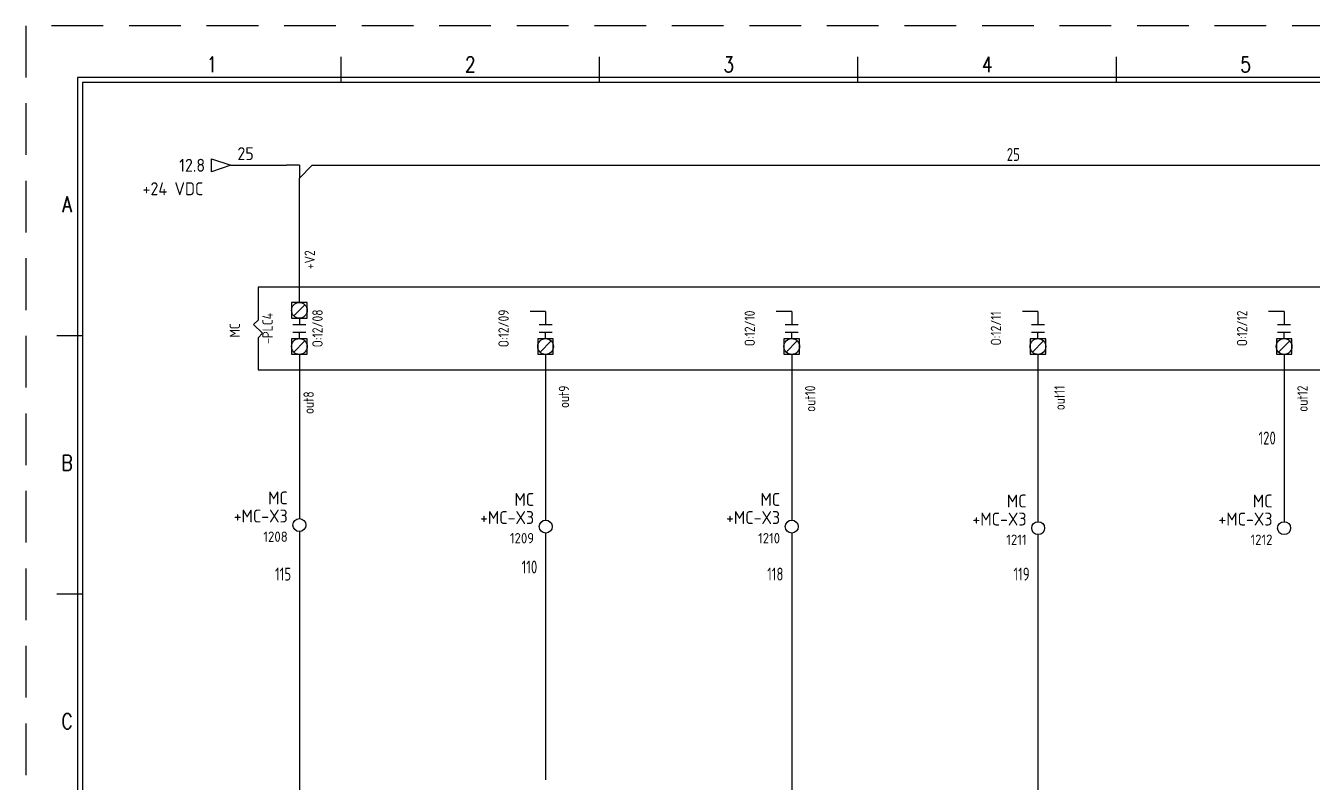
# Model space of a CAD drawing. Header units: millimetres. Extents: x 0 to 420, y 0 to 297.
# Drawn here: x 0 to 248.9, y 150.6 to 297 of the extents above; entities that cross this region are included whole.
import ezdxf
from ezdxf.enums import TextEntityAlignment as Align

# ---------------------------------------------------------------- set-up
doc = ezdxf.new("R2010")
doc.units = ezdxf.units.MM
doc.header["$LTSCALE"] = 10
doc.linetypes.add('DASHEDX2', pattern=[1.5, 1, -0.5])
doc.layers.get('0').update_dxf_attribs({"linetype": 'CONTINUOUS'})
for name, color, linetype in [('BLU_1.0mm^2', 5, 'CONTINUOUS'), ('COMMENT', 4, 'CONTINUOUS'), ('DESC', 150, 'CONTINUOUS'), ('GRY_0.5mm^2', 9, 'CONTINUOUS'), ('LOC', 8, 'CONTINUOUS'), ('SYMS', 7, 'CONTINUOUS'), ('TAGS', 150, 'CONTINUOUS'), ('TERMS', 123, 'CONTINUOUS'), ('WIRENO', 72, 'CONTINUOUS'), ('WIREREF_DEST', 52, 'CONTINUOUS'), ('XREF', 7, 'CONTINUOUS'), ('ZUWAKU', 7, 'CONTINUOUS')]:
    doc.layers.add(name, color=color, linetype=linetype)
doc.styles.get("Standard").update_dxf_attribs({"font": 'romans', "width": 0.8, "bigfont": 'extfont'})
doc.styles.add('WD_IEC', font='isocp2.shx', dxfattribs={"width": 0.9, "height": 4, "bigfont": 'extfont2.shx'})

# ---------------------------------------------------------------- blocks, each defined once
blk = doc.blocks.new('PLCIO_25A5')
at = {"layer": 'SYMS'}
for p, q in [((-16, 16), (-16, 3.2)), ((678.75, 16), (-16, 16)), ((-3, 10), (-3, 4)), ((3, 10), (-3, 10)), ((3, 4), (3, 10)), ((-2.15, 4.85), (2.15, 9.15)), ((95.25, 6.5), (89.25, 6.5)), ((95.25, 6.5), (95.25, 1.5)), ((190.5, 6.5), (184.5, 6.5)), ((190.5, 6.5), (190.5, 1.5)), ((285.75, 6.5), (279.75, 6.5)), ((285.75, 6.5), (285.75, 1.5)), ((381, 6.5), (375, 6.5)), ((381, 6.5), (381, 1.5)), ((-16, 3.2), (-17.7, 1.5)), ((-17.7, 1.5), (-14.3, -1.89)), ((-3, 4), (3, 4)), ((-2.5, 1.5), (2.5, 1.5)), ((0, 4), (0, 1.5)), ((92.75, 1.5), (97.75, 1.5)), ((188, 1.5), (193, 1.5)), ((283.25, 1.5), (288.25, 1.5)), ((378.5, 1.5), (383.5, 1.5)), ((-14.3, -1.89), (-16, -3.59)), ((-16, -3.59), (-16, -16)), ((-3, -4), (-3, -10)), ((3, -4), (-3, -4)), ((-2.5, -1.5), (2.5, -1.5)), ((-2.15, -9.15), (2.15, -4.85)), ((0, -4), (0, -1.5)), ((3, -10), (3, -4)), ((92.25, -4), (92.25, -10)), ((98.25, -4), (92.25, -4)), ((92.75, -1.5), (97.75, -1.5)), ((93.1, -9.15), (97.4, -4.85)), ((95.25, -4), (95.25, -1.5)), ((98.25, -10), (98.25, -4)), ((187.5, -4), (187.5, -10)), ((193.5, -4), (187.5, -4)), ((188, -1.5), (193, -1.5)), ((188.35, -9.15), (192.65, -4.85)), ((190.5, -4), (190.5, -1.5)), ((193.5, -10), (193.5, -4)), ((282.75, -4), (282.75, -10)), ((288.75, -4), (282.75, -4)), ((283.25, -1.5), (288.25, -1.5)), ((283.6, -9.15), (287.9, -4.85)), ((285.75, -4), (285.75, -1.5)), ((288.75, -10), (288.75, -4)), ((378, -4), (378, -10)), ((384, -4), (378, -4)), ((378.5, -1.5), (383.5, -1.5)), ((378.85, -9.15), (383.15, -4.85)), ((381, -4), (381, -1.5)), ((384, -10), (384, -4)), ((-3, -10), (3, -10)), ((92.25, -10), (98.25, -10)), ((187.5, -10), (193.5, -10)), ((282.75, -10), (288.75, -10)), ((378, -10), (384, -10)), ((-16, -16), (678.75, -16))]:
    blk.add_line(p, q, dxfattribs=at)
for centre in [(0, 7), (0, -7), (95.25, -7), (190.5, -7), (285.75, -7), (381, -7)]:
    blk.add_circle(centre, 3.04, dxfattribs=at)
at = {"style": 'WD_IEC', "width": 0.8}
for tag, p in [('LOC', (-42, 0)), ('TAG_1', (-10.29, 0))]:
    blk.add_attdef(tag, text='', height=4, rotation=90, dxfattribs=at).set_placement(p, align=Align.CENTER)
at = {"layer": 'SYMS', "style": 'WD_IEC', "width": 0.9}
blk.add_attdef('TERMDESC10R', text='', height=4, rotation=90, dxfattribs=at).set_placement((4.08, 18), align=Align.TOP_LEFT)
for tag, p in [('DESCA10', (-3, 22)), ('DESCB10', (2, 22)), ('DESCC10', (7, 22)), ('DESCD10', (12, 22)), ('DESCE10', (17, 22)), ('DESCA11', (92.25, 22)), ('DESCB11', (97.25, 22)), ('DESCC11', (102.25, 22)), ('DESCD11', (107.25, 22)), ('DESCE11', (112.25, 22)), ('DESCA12', (187.5, 22)), ('DESCB12', (192.5, 22)), ('DESCC12', (197.5, 22)), ('DESCD12', (202.5, 22)), ('DESCE12', (207.5, 22)), ('DESCA13', (282.75, 22)), ('DESCB13', (287.75, 22)), ('DESCC13', (292.75, 22)), ('DESCD13', (297.75, 22)), ('DESCE13', (302.75, 22)), ('DESCA14', (378, 22)), ('DESCB14', (383, 22)), ('DESCC14', (388, 22)), ('DESCD14', (393, 22)), ('DESCE14', (398, 22)), ('DESCA15', (473.25, 22)), ('DESCB15', (478.25, 22)), ('DESCC15', (483.25, 22)), ('DESCD15', (488.25, 22)), ('DESCE15', (493.25, 22)), ('DESCA16', (568.5, 22)), ('DESCB16', (573.5, 22)), ('DESCC16', (578.5, 22)), ('DESCD16', (583.5, 22)), ('DESCE16', (588.5, 22)), ('DESCA17', (663.75, 22)), ('DESCB17', (668.75, 22)), ('DESCC17', (673.75, 22)), ('DESCD17', (678.75, 22)), ('DESCE17', (683.75, 22))]:
    blk.add_attdef(tag, p, '', height=4, rotation=90, dxfattribs=at)
for tag, p in [('TERM10R', (-6, 8.5)), ('TERM10L', (-6, -8.5)), ('TERM11', (89.25, -10)), ('TERM12', (184.5, -10)), ('TERM13', (279.75, -10)), ('TERM14', (375, -10)), ('TERM15', (470.25, -10)), ('TERM16', (565.5, -10)), ('TERM17', (660.75, -10))]:
    blk.add_attdef(tag, text='', height=4, rotation=90, dxfattribs=at).set_placement(p, align=Align.CENTER)
at = {"layer": 'SYMS', "style": 'WD_IEC', "width": 0.9, "flags": 1}
for tag, p in [('X2TERM10R', (0, 10)), ('X8TERM10L', (0, -10)), ('X8TERM11L', (95.25, -10)), ('X8TERM12L', (190.5, -10)), ('X8TERM13L', (285.75, -10)), ('X8TERM14L', (381, -10)), ('X8TERM15L', (476.25, -10)), ('X8TERM16L', (571.5, -10)), ('X8TERM17L', (666.75, -10))]:
    blk.add_attdef(tag, text='', height=0.64, rotation=90, dxfattribs=at).set_placement(p, align=Align.RIGHT)
at = {"layer": 'SYMS', "style": 'WD_IEC', "width": 0.8}
blk.add_attdef('TAGA10', text='', height=4, rotation=90, dxfattribs=at).set_placement((5, 0), align=Align.TOP_CENTER)
for tag, p in [('TAGA11', (90.25, 0)), ('TAGA12', (185.5, 0)), ('TAGA13', (280.75, 0)), ('TAGA14', (376, 0)), ('TAGA15', (471.25, 0)), ('TAGA16', (566.5, 0)), ('TAGA17', (661.75, 0))]:
    blk.add_attdef(tag, text='', height=4, rotation=90, dxfattribs=at).set_placement(p, align=Align.MIDDLE_CENTER)
at = {"layer": 'SYMS', "style": 'WD_IEC', "width": 0.9}
for tag, p in [('TERMDESC11', (97.25, -11.5)), ('TERMDESC12', (192.5, -11.5)), ('TERMDESC13', (287.75, -11.5)), ('TERMDESC14', (383, -11.5)), ('TERMDESC15', (478.25, -11.5)), ('TERMDESC16', (573.5, -11.5)), ('TERMDESC17', (668.75, -11.5)), ('TERMDESC10L', (2, -18))]:
    blk.add_attdef(tag, text='', height=4, rotation=90, dxfattribs=at).set_placement(p, align=Align.TOP_RIGHT)
blk = doc.blocks.new('HA1D3')
blk.add_lwpolyline([(0, 0), (-3.75, -1.25), (-3.75, 1.25)], close=True)
at = {"style": 'WD_IEC', "flags": 1}
blk.add_attdef('SIGCODE', text='', height=1, dxfattribs=at).set_placement((-2.5, 1.8), align=Align.RIGHT)
at = {"style": 'WD_IEC'}
for tag, p, height, flags in [('WIRENO', (1.25, 1), 2.5, 8), ('X1TERM01', (0, 0), 0.32, 1)]:
    blk.add_attdef(tag, p, '', height=height, dxfattribs=dict(at, flags=flags))
blk.add_attdef('XREF', text='', height=2.5, dxfattribs=at).set_placement((-5, 0), align=Align.MIDDLE_RIGHT)
blk.add_attdef('DESC1', text='', height=2.5, dxfattribs=at).set_placement((1.25, -1), align=Align.TOP_LEFT)
blk = doc.blocks.new('WD_WNH')
at = {"linetype": 'Continuous', "style": 'WD_IEC', "width": 0.8}
blk.add_attdef('WIRENO', text='', height=2.5, dxfattribs=at).set_placement((0, 0.75), align=Align.CENTER)
at = {"style": 'WD_IEC', "flags": 1}
for tag, p in [('W08USER', (0, 0.375)), ('W04USER', (0, 0.875)), ('W05USER', (0, 0.75)), ('W09USER', (0, 0.25)), ('W03USER', (0, 1)), ('W06USER', (0, 0.625)), ('W07USER', (0, 0.5)), ('W02USER', (0, 1.125)), ('W01USER', (0, 1.25)), ('W10USER', (0, 0.125))]:
    blk.add_attdef(tag, text='', height=0.08, dxfattribs=at).set_placement(p, align=Align.CENTER)
blk = doc.blocks.new('WD_WNV')
at = {"linetype": 'Continuous', "style": 'WD_IEC', "width": 0.8}
blk.add_attdef('WIRENO', text='', height=2.5, dxfattribs=at).set_placement((-1.6, 0), align=Align.MIDDLE_RIGHT)
at = {"style": 'WD_IEC', "flags": 1}
for tag, p in [('W08USER', (-1, 0.375)), ('W04USER', (-1, 0.875)), ('W05USER', (-1, 0.75)), ('W09USER', (-1, 0.25)), ('W03USER', (-1, 1)), ('W06USER', (-1, 0.625)), ('W07USER', (-1, 0.5)), ('W02USER', (-1, 1.125)), ('W01USER', (-1, 1.25)), ('W10USER', (-1, 0.125))]:
    blk.add_attdef(tag, text='', height=0.08, dxfattribs=at).set_placement(p, align=Align.CENTER)
blk = doc.blocks.new('JIS_border_a3(L)')
at = {"layer": 'ZUWAKU', "color": 5, "linetype": 'DASHEDX2'}
for p, q in [((420, 297), (0, 297)), ((0, 297), (0, 0))]:
    blk.add_line(p, q, dxfattribs=at)
at = {"layer": 'ZUWAKU'}
for p, q in [((61, 286), (61, 291)), ((111, 286), (111, 291)), ((161, 286), (161, 291)), ((211, 286), (211, 291)), ((11, 237), (6, 237)), ((11, 187), (6, 187))]:
    blk.add_line(p, q, dxfattribs=at)
at = {"layer": 'ZUWAKU', "color": 5}
for p, q in [((10, 287), (10, 10)), ((410, 287), (10, 287)), ((11, 286), (11, 11)), ((409, 286), (11, 286))]:
    blk.add_line(p, q, dxfattribs=at)
at = {"layer": 'COMMENT', "width": 0.8}
for s, p in [('1', (36, 289.5)), ('2', (86, 289.5)), ('3', (136, 289.5)), ('4', (186, 289.5)), ('5', (236, 289.5)), ('A', (8, 262.43)), ('B', (8, 212.43)), ('C', (8, 162.43))]:
    blk.add_text(s, height=3, dxfattribs=at).set_placement(p, align=Align.MIDDLE)
blk = doc.blocks.new('VT0002')
blk.add_circle((0, 0), 1.25)
at = {"style": 'WD_IEC'}
for tag, p in [('INST', (-2.25, 7.5)), ('LOC', (-2.25, 4))]:
    blk.add_attdef(tag, text='', height=2.5, dxfattribs=at).set_placement(p, align=Align.RIGHT)
at = {"style": 'WD_IEC', "flags": 1}
for tag, p, height in [('ASSYCODE', (2.75, 10.75), 1), ('CATDESC', (2.75, 9.25), 1), ('MFG', (2.75, 7.25), 1.5), ('CAT', (2.75, 4.75), 1.5), ('X2PIN01', (0, 2.25), 0.4), ('X4TERM01', (-1.25, 0), 0.32), ('X4PIN01', (-1.25, 1), 0.4), ('X4TERMDESC01', (-1.25, 0.5), 0.4), ('X2TERM01', (0, 1.25), 0.32), ('X2TERMDESC01', (0, 1.75), 0.4), ('X8PIN01', (0, -0.25), 0.4), ('X1TERM01', (1.25, 0), 0.32), ('X1PIN01', (1.25, 1), 0.4), ('X1TERMDESC01', (1.25, 0.5), 0.4), ('X8TERM01', (0, -1.25), 0.32), ('X8TERMDESC01', (0, -0.75), 0.4), ('LINKTERM', (0, -2), 0.4), ('STRIPSEQ', (0, -3), 0.4)]:
    blk.add_attdef(tag, p, '', height=height, dxfattribs=at)
at = {"style": 'WD_IEC', "flags": 8}
for tag, height, p in [('TAGSTRIP', 2.5, (-2.25, 0.5)), ('TERM01', 2, (-2.25, -3.25))]:
    blk.add_attdef(tag, text='', height=height, dxfattribs=at).set_placement(p, align=Align.RIGHT)
blk = doc.blocks.new('HT0_184')
at = {"layer": 'BLU_1.0mm^2'}
for p, q in [((0, 0), (-2.5, 0)), ((0, 0), (0, -2.5)), ((0, -2.5), (2.5, 0))]:
    blk.add_line(p, q, dxfattribs=at)
at = {"layer": 'BLU_1.0mm^2', "style": 'WD_IEC', "flags": 1}
for tag, p in [('X4TERM01', (-2.5, 0)), ('X1TERM01', (2.5, 0)), ('X8TERM01', (0, -2.5)), ('WDWSEQ', (1.53, -1.26))]:
    blk.add_attdef(tag, p, '', height=0.4, dxfattribs=at)

msp = doc.modelspace()

# ---------------------------------------------------------------- linework, layer by layer
at = {"layer": 'BLU_1.0mm^2'}
for p, q in [((39.7, 270), (50.44, 270)), ((55.44, 270), (384.41, 270)), ((52.94, 243.44), (52.94, 267.5))]:
    msp.add_line(p, q, dxfattribs=at)
at = {"layer": 'GRY_0.5mm^2'}
for p, q in [((52.94, 233.44), (52.94, 201.64)), ((100.56, 233.44), (100.56, 201.35)), ((148.19, 233.44), (148.19, 201.35)), ((195.81, 233.44), (195.81, 201.05)), ((243.44, 233.42), (243.44, 201.05)), ((52.94, 199.14), (52.94, 148.38)), ((100.56, 198.85), (100.56, 151.13)), ((148.19, 198.85), (148.19, 148.38)), ((195.81, 198.55), (195.81, 148.38))]:
    msp.add_line(p, q, dxfattribs=at)

# ---------------------------------------------------------------- block references
msp.add_blockref('JIS_border_a3(L)', (0, 0))
at = {"layer": 'BLU_1.0mm^2'}
msp.add_blockref('HT0_184', (52.94, 270), dxfattribs=at)
at = {"layer": 'SYMS'}
ref = msp.add_blockref('HA1D3', (39.7, 270), dxfattribs=at)
ref.add_attrib('WIRENO', '25', (40.95, 271), dxfattribs={"layer": 'WIREREF_DEST', "height": 2.5, "style": 'WD_IEC', "flags": 8})
ref.add_attrib('DESC1', '+24 VDC', dxfattribs={"layer": 'DESC', "height": 2.5, "style": 'WD_IEC'}).set_placement((22.6, 266.71), align=Align.TOP_LEFT)
ref.add_attrib('XREF', '12.8', dxfattribs={"layer": 'XREF', "height": 2.5, "style": 'WD_IEC'}).set_placement((34.7, 270), align=Align.MIDDLE_RIGHT)
ref = msp.add_blockref('PLCIO_25A5', (52.94, 238.44), dxfattribs=dict(at, xscale=0.5, yscale=0.5, zscale=0.5))
ref.add_attrib('TAGA10', 'O:12/08', dxfattribs={"layer": 'TAGS', "height": 2, "rotation": 90, "style": 'WD_IEC', "width": 0.9}).set_placement((55.44, 238.44), align=Align.TOP_CENTER)
ref.add_attrib('TERMDESC10L', '+V2', dxfattribs={"layer": 'TERMS', "height": 2, "rotation": 90, "style": 'WD_IEC', "width": 0.9}).set_placement((53.94, 253.56), align=Align.TOP_RIGHT)
ref.add_attrib('TERMDESC10R', 'out8', dxfattribs={"layer": 'TERMS', "height": 2, "rotation": 90, "style": 'WD_IEC', "width": 0.9}).set_placement((53.73, 221.88), align=Align.TOP_LEFT)
ref.add_attrib('TAGA11', 'O:12/09', dxfattribs={"layer": 'TAGS', "height": 2, "rotation": 90, "style": 'WD_IEC', "width": 0.9}).set_placement((92.44, 238.44), align=Align.MIDDLE_CENTER)
ref.add_attrib('TERMDESC11', 'out9', dxfattribs={"layer": 'TERMS', "height": 2, "rotation": 90, "style": 'WD_IEC', "width": 0.9}).set_placement((103.12, 227.38), align=Align.TOP_RIGHT)
ref.add_attrib('TAGA12', 'O:12/10', dxfattribs={"layer": 'TAGS', "height": 2, "rotation": 90, "style": 'WD_IEC', "width": 0.9}).set_placement((140.06, 238.44), align=Align.MIDDLE_CENTER)
ref.add_attrib('TERMDESC12', 'out10', dxfattribs={"layer": 'TERMS', "height": 2, "rotation": 90, "style": 'WD_IEC', "width": 0.9}).set_placement((150.75, 227.38), align=Align.TOP_RIGHT)
ref.add_attrib('TAGA13', 'O:12/11', dxfattribs={"layer": 'TAGS', "height": 2, "rotation": 90, "style": 'WD_IEC', "width": 0.9}).set_placement((187.69, 238.44), align=Align.MIDDLE_CENTER)
ref.add_attrib('TERMDESC13', 'out11', dxfattribs={"layer": 'TERMS', "height": 2, "rotation": 90, "style": 'WD_IEC', "width": 0.9}).set_placement((199, 227.38), align=Align.TOP_RIGHT)
ref.add_attrib('TAGA14', 'O:12/12', dxfattribs={"layer": 'TAGS', "height": 2, "rotation": 90, "style": 'WD_IEC', "width": 0.9}).set_placement((235.31, 238.44), align=Align.MIDDLE_CENTER)
ref.add_attrib('TERMDESC14', 'out12', dxfattribs={"layer": 'TERMS', "height": 2, "rotation": 90, "style": 'WD_IEC', "width": 0.9}).set_placement((246, 227.38), align=Align.TOP_RIGHT)
ref.add_attrib('LOC', 'MC', dxfattribs={"layer": 'LOC', "height": 2, "rotation": 90, "style": 'WD_IEC', "width": 0.9}).set_placement((41.44, 238.07), align=Align.CENTER)
ref.add_attrib('TAG_1', '-PLC4', dxfattribs={"layer": 'TAGS', "height": 2, "rotation": 90, "style": 'WD_IEC', "width": 0.9}).set_placement((47.79, 238.44), align=Align.CENTER)
ref = msp.add_blockref('VT0002', (52.94, 200.39), dxfattribs=at)
ref.add_attrib('TAGSTRIP', '+MC-X3', dxfattribs={"layer": 'TAGS', "height": 2.5, "style": 'WD_IEC', "flags": 8}).set_placement((50.69, 200.89), align=Align.RIGHT)
ref.add_attrib('LOC', 'MC', dxfattribs={"layer": 'LOC', "height": 2.5, "style": 'WD_IEC'}).set_placement((50.69, 204.39), align=Align.RIGHT)
ref.add_attrib('TERM01', '1208', dxfattribs={"layer": 'TERMS', "height": 2, "style": 'WD_IEC', "flags": 8}).set_placement((50.69, 197.14), align=Align.RIGHT)
ref = msp.add_blockref('VT0002', (100.6, 200.1), dxfattribs=at)
ref.add_attrib('TAGSTRIP', '+MC-X3', dxfattribs={"layer": 'TAGS', "height": 2.5, "style": 'WD_IEC', "flags": 8}).set_placement((98.35, 200.6), align=Align.RIGHT)
ref.add_attrib('LOC', 'MC', dxfattribs={"layer": 'LOC', "height": 2.5, "style": 'WD_IEC'}).set_placement((98.35, 204.1), align=Align.RIGHT)
ref.add_attrib('TERM01', '1209', dxfattribs={"layer": 'TERMS', "height": 2, "style": 'WD_IEC', "flags": 8}).set_placement((98.35, 196.85), align=Align.RIGHT)
ref = msp.add_blockref('VT0002', (148.19, 200.1), dxfattribs=at)
ref.add_attrib('TAGSTRIP', '+MC-X3', dxfattribs={"layer": 'TAGS', "height": 2.5, "style": 'WD_IEC', "flags": 8}).set_placement((145.94, 200.6), align=Align.RIGHT)
ref.add_attrib('LOC', 'MC', dxfattribs={"layer": 'LOC', "height": 2.5, "style": 'WD_IEC'}).set_placement((145.94, 204.1), align=Align.RIGHT)
ref.add_attrib('TERM01', '1210', dxfattribs={"layer": 'TERMS', "height": 2, "style": 'WD_IEC', "flags": 8}).set_placement((145.94, 196.85), align=Align.RIGHT)
ref = msp.add_blockref('VT0002', (195.86, 199.8), dxfattribs=at)
ref.add_attrib('TAGSTRIP', '+MC-X3', dxfattribs={"layer": 'TAGS', "height": 2.5, "style": 'WD_IEC', "flags": 8}).set_placement((193.61, 200.3), align=Align.RIGHT)
ref.add_attrib('LOC', 'MC', dxfattribs={"layer": 'LOC', "height": 2.5, "style": 'WD_IEC'}).set_placement((193.61, 203.8), align=Align.RIGHT)
ref.add_attrib('TERM01', '1211', dxfattribs={"layer": 'TERMS', "height": 2, "style": 'WD_IEC', "flags": 8}).set_placement((193.61, 196.55), align=Align.RIGHT)
ref = msp.add_blockref('VT0002', (243.44, 199.8), dxfattribs=at)
ref.add_attrib('TAGSTRIP', '+MC-X3', dxfattribs={"layer": 'TAGS', "height": 2.5, "style": 'WD_IEC', "flags": 8}).set_placement((241.19, 200.3), align=Align.RIGHT)
ref.add_attrib('LOC', 'MC', dxfattribs={"layer": 'LOC', "height": 2.5, "style": 'WD_IEC'}).set_placement((241.19, 203.8), align=Align.RIGHT)
ref.add_attrib('TERM01', '1212', dxfattribs={"layer": 'TERMS', "height": 2, "style": 'WD_IEC', "flags": 8}).set_placement((241.19, 196.55), align=Align.RIGHT)
at = {"layer": 'WIRENO'}
ref = msp.add_blockref('WD_WNH', (191.11, 270), dxfattribs=dict(at, xscale=-1, rotation=180))
ref.add_attrib('WIRENO', '25', dxfattribs={"linetype": 'Continuous', "height": 2.5, "style": 'WD_IEC', "width": 0.8}).set_placement((191.06, 270.83), align=Align.CENTER)
ref = msp.add_blockref('WD_WNV', (243.44, 217.23), dxfattribs=at)
ref.add_attrib('WIRENO', '120', dxfattribs={"linetype": 'Continuous', "height": 2.5, "style": 'WD_IEC', "width": 0.8}).set_placement((241.84, 217.23), align=Align.MIDDLE_RIGHT)
ref = msp.add_blockref('WD_WNV', (52.94, 190.91), dxfattribs=at)
ref.add_attrib('WIRENO', '115', dxfattribs={"linetype": 'Continuous', "height": 2.5, "style": 'WD_IEC', "width": 0.8}).set_placement((51.34, 190.91), align=Align.MIDDLE_RIGHT)
ref = msp.add_blockref('WD_WNV', (100.56, 192.28), dxfattribs=at)
ref.add_attrib('WIRENO', '110', dxfattribs={"linetype": 'Continuous', "height": 2.5, "style": 'WD_IEC', "width": 0.8}).set_placement((98.96, 192.28), align=Align.MIDDLE_RIGHT)
ref = msp.add_blockref('WD_WNV', (148.19, 190.91), dxfattribs=at)
ref.add_attrib('WIRENO', '118', dxfattribs={"linetype": 'Continuous', "height": 2.5, "style": 'WD_IEC', "width": 0.8}).set_placement((146.59, 190.91), align=Align.MIDDLE_RIGHT)
ref = msp.add_blockref('WD_WNV', (195.81, 190.91), dxfattribs=at)
ref.add_attrib('WIRENO', '119', dxfattribs={"linetype": 'Continuous', "height": 2.5, "style": 'WD_IEC', "width": 0.8}).set_placement((194.21, 190.91), align=Align.MIDDLE_RIGHT)

doc.saveas('drawing.dxf')
